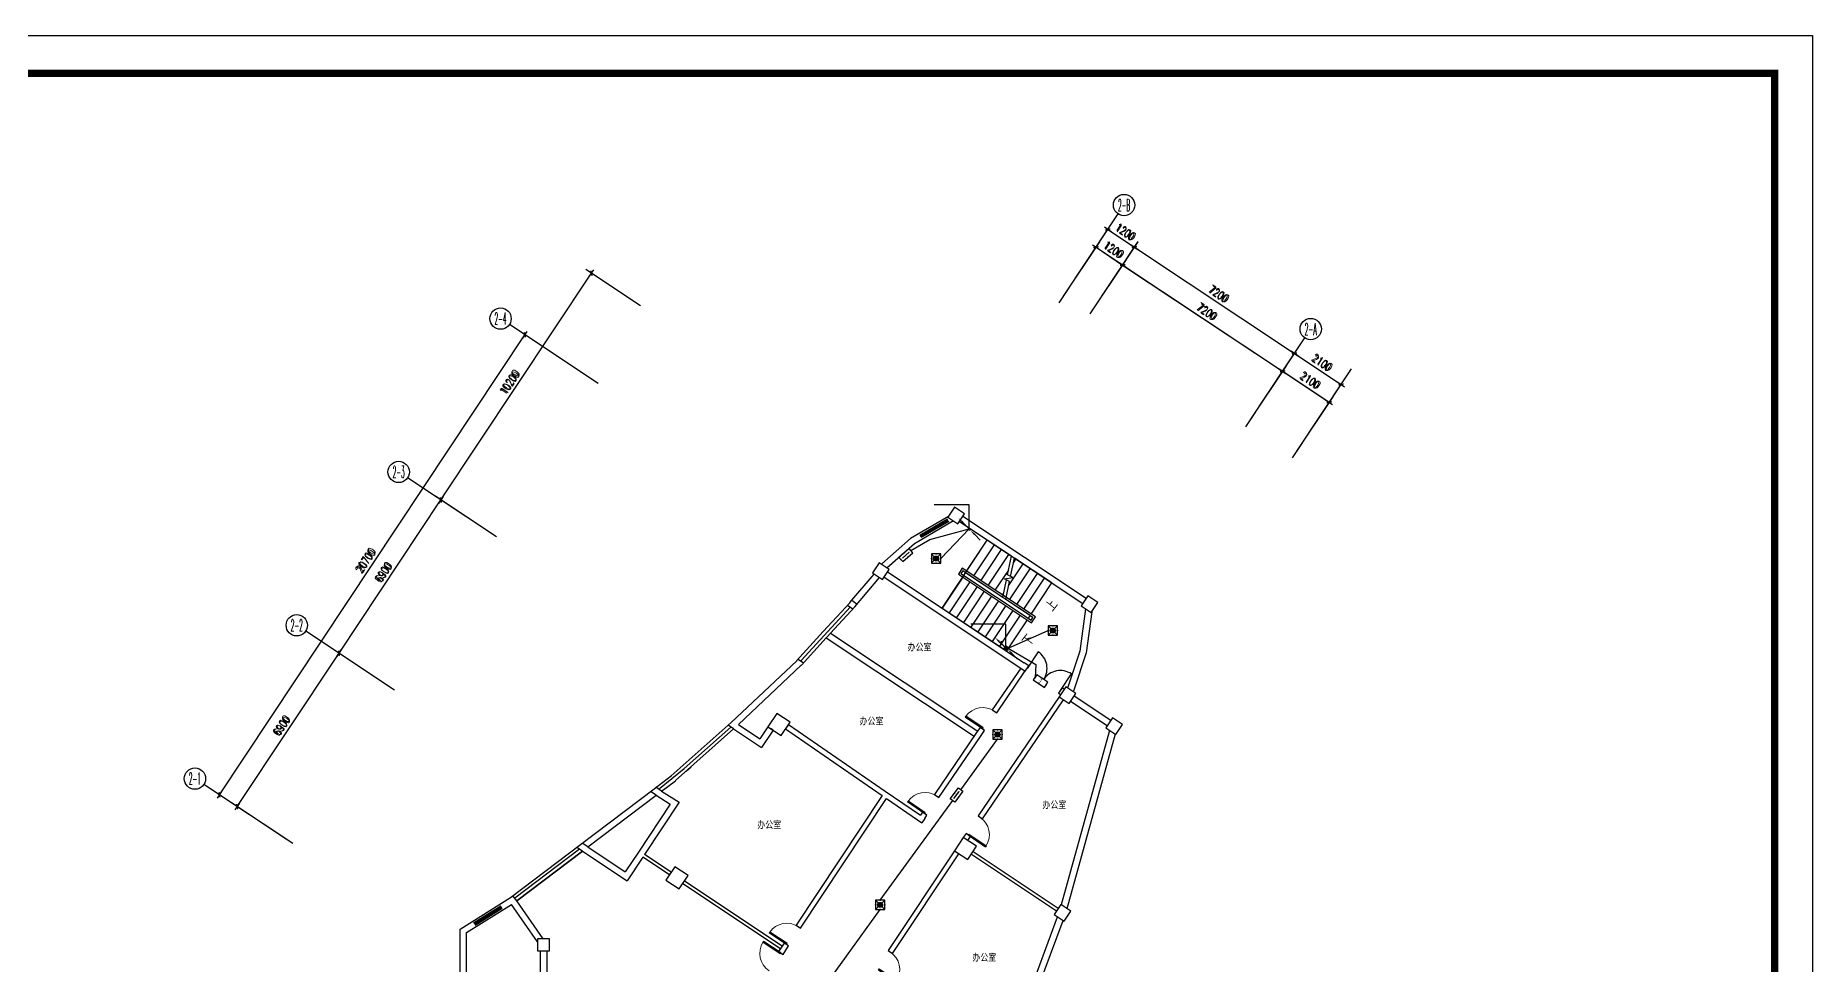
# Model space of a CAD drawing. Extents: x -149393 to 1177518, y -366685 to 296590.
# Drawn here: x 659243 to 725849, y -227495 to -192676 of the extents above; entities that cross this region are included whole.
import ezdxf
from ezdxf.enums import TextEntityAlignment as Align

# ---------------------------------------------------------------- set-up
doc = ezdxf.new("R2010")
doc.units = 0
doc.header["$LTSCALE"] = 1000
doc.header["$MEASUREMENT"] = 0
doc.linetypes.add('常规', pattern=[20, 10, 0, 10])
doc.layers.get('0').update_dxf_attribs({"linetype": 'CONTINUOUS'})
doc.layers.get('Defpoints').update_dxf_attribs({"linetype": 'CONTINUOUS'})
for name, color, linetype in [('AXIS', 3, 'CONTINUOUS'), ('AXIS_TEXT', 7, 'CONTINUOUS'), ('COLUMN', 9, 'CONTINUOUS'), ('EQUIP-消防', 3, 'CONTINUOUS'), ('LWIRE', 4, 'CONTINUOUS'), ('PUB_TITLE', 253, 'CONTINUOUS'), ('STAIR', 2, 'CONTINUOUS'), ('TEL_SYMB', 3, 'CONTINUOUS'), ('TEL_TEXT', 7, 'CONTINUOUS'), ('WALL', 9, 'CONTINUOUS'), ('WINDOW', 4, 'CONTINUOUS'), ('WIRE-应急', 60, '常规')]:
    doc.layers.add(name, color=color, linetype=linetype)
doc.styles.add('_TCH_AXIS', font='COMPLEX', dxfattribs={"bigfont": 'GBCBIG'})
doc.styles.add('_TCH_DIM', font='SIMPLEX', dxfattribs={"bigfont": 'GBCBIG'})
doc.styles.add('_TCH_DIM_T3', font='SIMPLEX', dxfattribs={"width": 0.705882, "bigfont": 'GBCBIG'})
doc.styles.add('_TEL_DIM', font='', dxfattribs={"width": 0.8, "height": 3.5})
doc.styles.add('COMPLEX', font='COMPLEX')
doc.styles.add('DIM_FONT', font='SIMPLEX.shx', dxfattribs={"width": 0.8})
doc.styles.get("Standard").update_dxf_attribs({"font": 'gbenor.shx', "bigfont": 'gbcbig.shx'})
doc.styles.get('_TEL_DIM').set_extended_font_data('SimSun')
doc.dimstyles.new('_TCH_ARCH&&100', dxfattribs={"dimtxt": 297.5, "dimasz": 100, "dimexe": 250, "dimexo": 300, "dimgap": 126.25, "dimtad": 1, "dimdec": 0, "dimzin": 0, "dimdsep": 46, "dimtxsty": '_TCH_DIM_T3', "dimblk": 'ARCHTICK', "dimcen": 0.09, "dimclrt": 7, "dimazin": 2, "dimtfac": 1, "dimtdec": 0, "dimtix": 1, "dimtmove": 2, "dimatfit": 3, "dimfxl": 1, "dimtolj": 1, "dimtzin": 0, "dimarcsym": 0})
doc.dimstyles.new('DIMN', dxfattribs={"dimtxt": 300, "dimasz": 1, "dimexe": 250, "dimexo": 300, "dimgap": 150, "dimtad": 1, "dimdec": 0, "dimdsep": 46, "dimtxsty": 'DIM_FONT', "dimblk": '_DIMX', "dimcen": 2.5, "dimclrt": 7, "dimadec": 0, "dimazin": 0, "dimtfac": 1, "dimtdec": 0, "dimtix": 1, "dimtmove": 2, "dimatfit": 3, "dimldrblk": '_DIMX', "dimfxl": 1, "dimtolj": 1, "dimarcsym": 0})

# ---------------------------------------------------------------- blocks, each defined once
blk = doc.blocks.new('$TelecSys$00000079')
for p, q in [((0.7, 0.7), (0, 0)), ((0.1, 0.1), (0.1, 0.1)), ((-0.1, -0.1), (-0.1, -0.1))]:
    blk.add_line(p, q)
at = {"const_width": 0.142}
blk.add_lwpolyline([(-0.07, 0, 1), (0.07, 0, 1)], format="xyb", close=True, dxfattribs=at)
blk.add_solid([(0.63, 0.77), (0.77, 0.63), (1.15, 1.15)])
at = {"width": 0.8, "flags": 9}
blk.add_attdef('A', (0, 0), '', height=0.00002, dxfattribs=at)
blk = doc.blocks.new('$equip_U$00000446(cyc-PC)')
for p, q in [((0.72, 0.66), (-0.72, 0.66)), ((-0.72, 0.66), (-0.72, 0)), ((-0.72, 0), (0.72, 0)), ((0.72, 0), (0.72, 0.66))]:
    blk.add_line(p, q)
for p in [(-0.72, 0.33), (0, 0.66), (0, 0), (0.72, 0.33)]:
    blk.add_point(p)
at = {"width": 0.8}
blk.add_text('E', height=0.45, dxfattribs=at).set_placement((-0.08, 0.11))
at = {"color": 7, "style": '_TEL_DIM', "flags": 1}
blk.add_attdef('A', text='', height=0.00002, dxfattribs=at).set_placement((0, 0), align=Align.MIDDLE_CENTER)
blk = doc.blocks.new('$equip_U$00000427(cyc-PC)')
for p, q in [((-0.43, -0.43), (0.43, 0.43)), ((-0.43, 0.43), (0.43, -0.43))]:
    blk.add_line(p, q)
blk.add_lwpolyline([(-0.5, 0.5), (-0.5, -0.5), (0.5, -0.5), (0.5, 0.5)], close=True)
blk.add_circle((0, 0), 0.275)
for p in [(-0.5, 0), (0, 0.5), (0.5, 0), (0, -0.5)]:
    blk.add_point(p)
for points in [[(-0.24, 0.14), (0.24, 0.14), (-0.27, 0), (0.27, 0)], [(-0.24, -0.14), (0.24, -0.14), (-0.27, 0), (0.27, 0)], [(-0.14, 0.24), (0.14, 0.24), (-0.24, 0.14), (0.24, 0.14)], [(0, 0.27), (0, 0.27), (-0.14, 0.24), (0.14, 0.24)], [(-0.14, -0.24), (0.14, -0.24), (-0.24, -0.14), (0.24, -0.14)], [(0, -0.27), (0, -0.27), (-0.14, -0.24), (0.14, -0.24)]]:
    blk.add_solid(points)
at = {"color": 7, "style": '_TEL_DIM', "flags": 1}
blk.add_attdef('A', text='', height=0.00002, dxfattribs=at).set_placement((0, 0), align=Align.MIDDLE_CENTER)
blk = doc.blocks.new('$equip_U$00000423(cyc-PC)')
for p, q in [((0.15, 0.36), (0.63, 0.83)), ((0.63, 0.83), (0.77, 0.69))]:
    blk.add_line(p, q)
blk.add_circle((0, 0.21), 0.208)
for p in [(-0.21, 0.21), (-0.05, 0.4), (0, 0), (0.21, 0.21), (0.7, 0.76)]:
    blk.add_point(p)
for points in [[(-0.18, 0.31), (0.18, 0.31), (-0.21, 0.21), (0.21, 0.21)], [(-0.18, 0.1), (0.18, 0.1), (-0.21, 0.21), (0.21, 0.21)], [(-0.1, 0.39), (0.1, 0.39), (-0.18, 0.31), (0.18, 0.31)], [(-0.1, 0.03), (0.1, 0.03), (-0.18, 0.1), (0.18, 0.1)], [(0, 0.42), (0, 0.42), (-0.1, 0.39), (0.1, 0.39)], [(0, 0), (0, 0), (-0.1, 0.03), (0.1, 0.03)]]:
    blk.add_solid(points)
at = {"color": 7, "style": '_TEL_DIM', "flags": 1}
blk.add_attdef('A', text='', height=0.00002, dxfattribs=at).set_placement((0, 0), align=Align.MIDDLE_CENTER)
blk = doc.blocks.new('$TelecSys$00000078')
for p, q in [((0.1, 0.1), (0.1, 0.1)), ((1.15, 1.15), (0.55, 0.55)), ((-0.1, -0.1), (-0.1, -0.1))]:
    blk.add_line(p, q)
at = {"const_width": 0.142}
blk.add_lwpolyline([(-0.07, 0, 1), (0.07, 0, 1)], format="xyb", close=True, dxfattribs=at)
blk.add_solid([(0.62, 0.48), (0.48, 0.62), (0.1, 0.1)])
at = {"width": 0.8, "flags": 9}
blk.add_attdef('A', (0, 0), '', height=0.00002, dxfattribs=at)
blk = doc.blocks.new('$equip_U$00000108(cyc-PC)')
for p, q in [((-0.72, 0.6), (-0.72, 0)), ((0.72, 0.6), (-0.72, 0.6)), ((-0.72, 0), (0.72, 0)), ((-0.48, 0.3), (0.48, 0.3)), ((0.72, 0), (0.72, 0.6))]:
    blk.add_line(p, q)
for p in [(-0.72, 0.3), (0, 0.6), (0, 0), (0.72, 0.3)]:
    blk.add_point(p)
blk.add_solid([(0.24, 0.23), (0.53, 0.3), (0.24, 0.37)])
at = {"color": 7, "style": '_TEL_DIM', "flags": 1}
blk.add_attdef('A', text='', height=0.00002, dxfattribs=at).set_placement((0, 0), align=Align.MIDDLE_CENTER)
blk = doc.blocks.new('_DIMX')
blk.add_line((-150, 0), (150, 0))
at = {"const_width": 50}
blk.add_lwpolyline([(-70, -70), (70, 70)], dxfattribs=at)
blk = doc.blocks.new('_ArchTick')
at = {"color": 0, "linetype": 'ByBlock', "const_width": 0.4}
blk.add_lwpolyline([(-0.5, -0.5), (0.5, 0.5)], dxfattribs=at)
blk = doc.blocks.new('*D1247')
at = {"layer": 'AXIS', "color": 0, "lineweight": -2, "transparency": 16777216}
for p, q in [((704773, -207094), (706128, -205053)), ((705990, -205261), (707739, -206424)), ((706522, -208256), (707878, -206215))]:
    blk.add_line(p, q, dxfattribs=at)
at = {"layer": 'Defpoints', "color": 0, "transparency": 16777216}
for p in [(707739, -206424), (704607, -207344), (706356, -208506)]:
    blk.add_point(p, dxfattribs=at)
at = {"layer": 'AXIS', "color": 0, "lineweight": -2, "transparency": 16777216, "xscale": 100, "yscale": 100, "zscale": 100}
for p, rotation in [((705990, -205261), 146.3999999999992), ((707739, -206424), 326.3999999999992)]:
    blk.add_blockref('_ArchTick', p, dxfattribs=dict(at, rotation=rotation))
at = {"layer": 'AXIS', "color": 7, "transparency": 16777216, "insert": (707017, -205613), "char_height": 297.5, "attachment_point": 5, "rotation": 326.4, "style": '_TCH_DIM_T3'}
blk.add_mtext('\\A1;2100', dxfattribs=at)
blk = doc.blocks.new('*D1248')
at = {"layer": 'AXIS', "color": 0, "lineweight": -2, "transparency": 16777216}
for p, q in [((704773, -207094), (706571, -204387)), ((706433, -204595), (708182, -205757)), ((706522, -208256), (708320, -205549))]:
    blk.add_line(p, q, dxfattribs=at)
at = {"layer": 'Defpoints', "color": 0, "transparency": 16777216}
for p in [(708182, -205757), (704607, -207344), (706356, -208506)]:
    blk.add_point(p, dxfattribs=at)
at = {"layer": 'AXIS', "color": 0, "lineweight": -2, "transparency": 16777216, "xscale": 100, "yscale": 100, "zscale": 100}
for p, rotation in [((706433, -204595), 146.4000000000005), ((708182, -205757), 326.4000000000005)]:
    blk.add_blockref('_ArchTick', p, dxfattribs=dict(at, rotation=rotation))
at = {"layer": 'AXIS', "color": 7, "transparency": 16777216, "insert": (707460, -204947), "char_height": 297.5, "attachment_point": 5, "rotation": 326.4, "style": '_TCH_DIM_T3'}
blk.add_mtext('\\A1;2100', dxfattribs=at)
blk = doc.blocks.new('*D1249')
at = {"layer": 'AXIS', "color": 0, "lineweight": -2, "transparency": 16777216}
for p, q in [((698776, -203109), (700131, -201069)), ((699993, -201277), (705990, -205261)), ((704773, -207094), (706128, -205053))]:
    blk.add_line(p, q, dxfattribs=at)
at = {"layer": 'Defpoints', "color": 0, "transparency": 16777216}
for p in [(698610, -203359), (705990, -205261), (704607, -207344)]:
    blk.add_point(p, dxfattribs=at)
at = {"layer": 'AXIS', "color": 0, "lineweight": -2, "transparency": 16777216, "xscale": 100, "yscale": 100, "zscale": 100}
for p, rotation in [((699993, -201277), 146.3999999999997), ((705990, -205261), 326.3999999999997)]:
    blk.add_blockref('_ArchTick', p, dxfattribs=dict(at, rotation=rotation))
at = {"layer": 'AXIS', "color": 7, "transparency": 16777216, "insert": (703144, -203040), "char_height": 297.5, "attachment_point": 5, "rotation": 326.4, "style": '_TCH_DIM_T3'}
blk.add_mtext('\\A1;7200', dxfattribs=at)
blk = doc.blocks.new('*D1250')
at = {"layer": 'AXIS', "color": 0, "lineweight": -2, "transparency": 16777216}
for p, q in [((698776, -203109), (700574, -200402)), ((700436, -200611), (706433, -204595)), ((704773, -207094), (706571, -204387))]:
    blk.add_line(p, q, dxfattribs=at)
at = {"layer": 'Defpoints', "color": 0, "transparency": 16777216}
for p in [(698610, -203359), (706433, -204595), (704607, -207344)]:
    blk.add_point(p, dxfattribs=at)
at = {"layer": 'AXIS', "color": 0, "lineweight": -2, "transparency": 16777216, "xscale": 100, "yscale": 100, "zscale": 100}
for p, rotation in [((700436, -200611), 146.3999999999997), ((706433, -204595), 326.3999999999997)]:
    blk.add_blockref('_ArchTick', p, dxfattribs=dict(at, rotation=rotation))
at = {"layer": 'AXIS', "color": 7, "transparency": 16777216, "insert": (703586, -202374), "char_height": 297.5, "attachment_point": 5, "rotation": 326.4, "style": '_TCH_DIM_T3'}
blk.add_mtext('\\A1;7200', dxfattribs=at)
blk = doc.blocks.new('*D1251')
at = {"layer": 'AXIS', "color": 0, "lineweight": -2, "transparency": 16777216}
for p, q in [((697776, -202445), (699132, -200405)), ((698776, -203109), (700131, -201069)), ((698994, -200613), (699993, -201277))]:
    blk.add_line(p, q, dxfattribs=at)
at = {"layer": 'Defpoints', "color": 0, "transparency": 16777216}
for p in [(699993, -201277), (697610, -202695), (698610, -203359)]:
    blk.add_point(p, dxfattribs=at)
at = {"layer": 'AXIS', "color": 0, "lineweight": -2, "transparency": 16777216, "xscale": 100, "yscale": 100, "zscale": 100}
for p, rotation in [((698994, -200613), 146.4000000000012), ((699993, -201277), 326.4000000000012)]:
    blk.add_blockref('_ArchTick', p, dxfattribs=dict(at, rotation=rotation))
at = {"layer": 'AXIS', "color": 7, "transparency": 16777216, "insert": (699645, -200716), "char_height": 297.5, "attachment_point": 5, "rotation": 326.4, "style": '_TCH_DIM_T3'}
blk.add_mtext('\\A1;1200', dxfattribs=at)
blk = doc.blocks.new('*D1252')
at = {"layer": 'AXIS', "color": 0, "lineweight": -2, "transparency": 16777216}
for p, q in [((697776, -202445), (699575, -199738)), ((698776, -203109), (700574, -200402)), ((699436, -199947), (700436, -200611))]:
    blk.add_line(p, q, dxfattribs=at)
at = {"layer": 'Defpoints', "color": 0, "transparency": 16777216}
for p in [(700436, -200611), (697610, -202695), (698610, -203359)]:
    blk.add_point(p, dxfattribs=at)
at = {"layer": 'AXIS', "color": 0, "lineweight": -2, "transparency": 16777216, "xscale": 100, "yscale": 100, "zscale": 100}
for p, rotation in [((699436, -199947), 146.3999999999981), ((700436, -200611), 326.3999999999982)]:
    blk.add_blockref('_ArchTick', p, dxfattribs=dict(at, rotation=rotation))
at = {"layer": 'AXIS', "color": 7, "transparency": 16777216, "insert": (700088, -200050), "char_height": 297.5, "attachment_point": 5, "rotation": 326.4, "style": '_TCH_DIM_T3'}
blk.add_mtext('\\A1;1200', dxfattribs=at)
blk = doc.blocks.new('*D1253')
at = {"layer": 'AXIS', "color": 0, "lineweight": -2, "transparency": 16777216}
for p, q in [((674437, -210084), (680082, -201588)), ((681914, -202806), (679874, -201450)), ((676270, -211301), (674229, -209946))]:
    blk.add_line(p, q, dxfattribs=at)
at = {"layer": 'Defpoints', "color": 0, "transparency": 16777216}
for p in [(680082, -201588), (682164, -202972), (676520, -211467)]:
    blk.add_point(p, dxfattribs=at)
at = {"layer": 'AXIS', "color": 0, "lineweight": -2, "transparency": 16777216, "xscale": 100, "yscale": 100, "zscale": 100}
for p, rotation in [((680082, -201588), 56.39999999999981), ((674437, -210084), 236.3999999999998)]:
    blk.add_blockref('_ArchTick', p, dxfattribs=dict(at, rotation=rotation))
at = {"layer": 'AXIS', "color": 7, "transparency": 16777216, "insert": (677031, -205684), "char_height": 297.5, "attachment_point": 5, "rotation": 56.4, "style": '_TCH_DIM_T3'}
blk.add_mtext('\\A1;10200', dxfattribs=at)
blk = doc.blocks.new('*D1254')
at = {"layer": 'AXIS', "color": 0, "lineweight": -2, "transparency": 16777216}
for p, q in [((670619, -215831), (674437, -210084)), ((676270, -211301), (674229, -209946)), ((672451, -217049), (670411, -215693))]:
    blk.add_line(p, q, dxfattribs=at)
at = {"layer": 'Defpoints', "color": 0, "transparency": 16777216}
for p in [(674437, -210084), (676520, -211467), (672701, -217215)]:
    blk.add_point(p, dxfattribs=at)
at = {"layer": 'AXIS', "color": 0, "lineweight": -2, "transparency": 16777216, "xscale": 100, "yscale": 100, "zscale": 100}
for p, rotation in [((674437, -210084), 56.40000000000044), ((670619, -215831), 236.4000000000005)]:
    blk.add_blockref('_ArchTick', p, dxfattribs=dict(at, rotation=rotation))
at = {"layer": 'AXIS', "color": 7, "transparency": 16777216, "insert": (672299, -212805), "char_height": 297.5, "attachment_point": 5, "rotation": 56.4, "style": '_TCH_DIM_T3'}
blk.add_mtext('\\A1;6900', dxfattribs=at)
blk = doc.blocks.new('*D1255')
at = {"layer": 'AXIS', "color": 0, "lineweight": -2, "transparency": 16777216}
for p, q in [((672451, -217049), (670411, -215693)), ((666800, -221578), (670619, -215831)), ((668633, -222796), (666592, -221440))]:
    blk.add_line(p, q, dxfattribs=at)
at = {"layer": 'Defpoints', "color": 0, "transparency": 16777216}
for p in [(670619, -215831), (672701, -217215), (668883, -222962)]:
    blk.add_point(p, dxfattribs=at)
at = {"layer": 'AXIS', "color": 0, "lineweight": -2, "transparency": 16777216, "xscale": 100, "yscale": 100, "zscale": 100}
for p, rotation in [((670619, -215831), 56.39999999999963), ((666800, -221578), 236.3999999999997)]:
    blk.add_blockref('_ArchTick', p, dxfattribs=dict(at, rotation=rotation))
at = {"layer": 'AXIS', "color": 7, "transparency": 16777216, "insert": (668481, -218553), "char_height": 297.5, "attachment_point": 5, "rotation": 56.4, "style": '_TCH_DIM_T3'}
blk.add_mtext('\\A1;6900', dxfattribs=at)
blk = doc.blocks.new('*D1256')
at = {"layer": 'AXIS', "color": 0, "lineweight": -2, "transparency": 16777216}
for p, q in [((680088, -205554), (677381, -203756)), ((666134, -221136), (677589, -203894)), ((668633, -222796), (665926, -220997))]:
    blk.add_line(p, q, dxfattribs=at)
at = {"layer": 'Defpoints', "color": 0, "transparency": 16777216}
for p in [(677589, -203894), (680338, -205720), (668883, -222962)]:
    blk.add_point(p, dxfattribs=at)
at = {"layer": 'AXIS', "color": 0, "lineweight": -2, "transparency": 16777216, "xscale": 100, "yscale": 100, "zscale": 100}
for p, rotation in [((677589, -203894), 56.39999999999999), ((666134, -221136), 236.4)]:
    blk.add_blockref('_ArchTick', p, dxfattribs=dict(at, rotation=rotation))
at = {"layer": 'AXIS', "color": 7, "transparency": 16777216, "insert": (671633, -212363), "char_height": 297.5, "attachment_point": 5, "rotation": 56.4, "style": '_TCH_DIM_T3'}
blk.add_mtext('\\A1;20700', dxfattribs=at)
blk = doc.blocks.new('_FZHK')
blk.add_lwpolyline([(-0.5, -0.5), (0.5, -0.5), (0.5, 0.5), (-0.5, 0.5)], close=True)
blk = doc.blocks.new('_AXISO')
blk.add_circle((0, 0), 0.5)
at = {"layer": 'AXIS_TEXT', "style": 'COMPLEX', "width": 1.041667}
blk.add_attdef('A', text='', height=0.56, dxfattribs=at).set_placement((-0.25, -0.28), (0.25, -0.28), align=Align.FIT)
blk = doc.blocks.new('$TCHSYS$WIN2D')
for p, q in [((-0.5, 0.5), (0.5, 0.5)), ((0.5, 0.167), (-0.5, 0.167)), ((0.5, -0.167), (-0.5, -0.167)), ((-0.5, -0.5), (0.5, -0.5))]:
    blk.add_line(p, q)
blk = doc.blocks.new('$DorLib2D$00000001')
for p, q in [((0.45, 0.975), (0.5, 0.975)), ((0.45, 0), (0.45, 0.975)), ((0.5, 0), (0.5, 0.975)), ((0.5, 0), (0.45, 0))]:
    blk.add_line(p, q)
at = {"lineweight": 13}
blk.add_arc((0.475, 0), 0.975, 91.46928, 180, dxfattribs=at)

msp = doc.modelspace()

# ---------------------------------------------------------------- linework, layer by layer
at = {"color": 59}
for p, q in [((687943.7, -216104), (689790, -214085)), ((688772.4, -215020), (689773.1, -213925.6)), ((689044.1, -215078.5), (689950.3, -214087.6)), ((689682.9, -214024.3), (689878.6, -214166)), ((689842, -213843.3), (690037.7, -213984.9)), ((687771.7, -216114.3), (688772.4, -215020)), ((688880.2, -215257.8), (689079, -215040.3)), ((687948.8, -216276.3), (688880.2, -215257.8)), ((687828.6, -216052), (688032.2, -216185)), ((683073.4, -220421.1), (685320.6, -218426.9)), ((683232.7, -220600.6), (685409.4, -218668.9)), ((683553.1, -220155.9), (685306, -218600.3)), ((685409.4, -218668.9), (685202.6, -218531.6)), ((682428.2, -220909.8), (683080.5, -220415.3)), ((682636.2, -220902.8), (683553.1, -220155.9)), ((683630.8, -220247.3), (683816.4, -220082.6)), ((682509.5, -221149.4), (682297.7, -221008.7)), ((682712, -220995.8), (682500.3, -220855.1)), ((682712, -220995.8), (683225.5, -220606.5)), ((677050.2, -224987), (679667.4, -223002.8)), ((679744.5, -223245.5), (679532.8, -223104.9)), ((679947.1, -223092), (679735.4, -222951.3)), ((679638.7, -223175.2), (677210.4, -225016.1)), ((679744.5, -223245.5), (677282.9, -225111.7)), ((677282.9, -225111.7), (679744.5, -223245.5)), ((677282.9, -225111.7), (677137.9, -224920.5))]:
    msp.add_line(p, q, dxfattribs=at)
for points in [[(694238.3, -211162.7), (694238.3, -210263.2), (692927.6, -210263.2)], [(695611.9, -215641.2), (695611.9, -214741.7), (694301.2, -214741.7)]]:
    msp.add_lwpolyline(points)
at = {"layer": 'AXIS'}
for p, q in [((697610, -202695.3), (699823.6, -199363.6)), ((680338, -205720.3), (677006.3, -203506.7)), ((704606.6, -207343.7), (706820.2, -204012.1)), ((706355.7, -208505.9), (708569.3, -205174.2)), ((676519.6, -211467.4), (673187.9, -209253.9)), ((672701.2, -217214.6), (669369.5, -215001)), ((668882.8, -222961.8), (665551.1, -220748.2))]:
    msp.add_line(p, q, dxfattribs=at)
for centre in [(700045, -199030.4), (707041.5, -203678.9)]:
    msp.add_circle(centre, 400, dxfattribs=at)
at = {"layer": 'PUB_TITLE'}
msp.add_lwpolyline([(607049.5, -192676.1), (725849.5, -192676.1), (725849.5, -276684.6), (607049.5, -276684.6)], close=True, dxfattribs=at)
at = {"layer": 'PUB_TITLE', "const_width": 270.7}
msp.add_lwpolyline([(614120.9, -194090.4), (724435.2, -194090.4), (724435.2, -275270.4), (614120.9, -275270.4), (614120.9, -194090.4)], close=True, dxfattribs=at)
at = {"layer": 'STAIR', "color": 59}
for p, q in [((693223.7, -214137.5), (694917.1, -211588.7)), ((694143.2, -212753.6), (694917.1, -211588.7)), ((694412, -212932.2), (695185.9, -211767.3)), ((695831.3, -212196.1), (694917.1, -211588.7)), ((694680.8, -213110.8), (695454.7, -211945.9)), ((694949.6, -213289.4), (695723.5, -212124.5)), ((695682.2, -212894.9), (695831.3, -212196.1)), ((695792.5, -212951.2), (695938.3, -212267.2)), ((695901.5, -212439.8), (695992.3, -212303.1)), ((697336.4, -213196.1), (695938.3, -212267.2)), ((693997.6, -212972.6), (693223.7, -214137.5)), ((693978.9, -212644.4), (693833.4, -212863.5)), ((693833.4, -212863.5), (696581.2, -214689.1)), ((693998.9, -212743.9), (693932.8, -212843.4)), ((693932.8, -212843.4), (696561.2, -214589.7)), ((696726.7, -214470.1), (693978.9, -212644.4)), ((696627.3, -214490.2), (693998.9, -212743.9)), ((694037.3, -212912.9), (696456.6, -214520.3)), ((695501.5, -213742.2), (694103.5, -212813.3)), ((695218.4, -213468), (695721.5, -212710.7)), ((695501.5, -213742.2), (695642.4, -213081.6)), ((695562.7, -213040.9), (695881.1, -212996.4)), ((695752.6, -213137.9), (695562.7, -213040.9)), ((695608.6, -213813.3), (695752.6, -213137.9)), ((695881.1, -212996.4), (695682.2, -212894.9)), ((695718.3, -213298.7), (696261.1, -212481.7)), ((695756, -213825.2), (696530, -212660.3)), ((696024.8, -214003.8), (696798.8, -212838.9)), ((696293.7, -214182.4), (697067.6, -213017.5)), ((694266.4, -213151.2), (693492.5, -214316.1)), ((694535.3, -213329.8), (693761.3, -214494.7)), ((694804.1, -213508.4), (694030.1, -214673.3)), ((695072.9, -213687), (694299, -214851.9)), ((695487.2, -213646.6), (695538.3, -213569.6)), ((696562.5, -214361), (697336.4, -213196.1)), ((693223.7, -214137.5), (695643, -215744.9)), ((695341.7, -213865.6), (694567.8, -215030.5)), ((695610.5, -214044.2), (694836.6, -215209.1)), ((695879.3, -214222.8), (695105.4, -215387.7)), ((696148.1, -214401.4), (695374.2, -215566.3)), ((696522.8, -214420.7), (695608.6, -213813.3)), ((696522.8, -214420.7), (696456.6, -214520.3)), ((696581.2, -214689.1), (696726.7, -214470.1)), ((696416.9, -214580), (695643, -215744.9)), ((696561.2, -214589.7), (696627.3, -214490.2))]:
    msp.add_line(p, q, dxfattribs=at)
at = {"layer": 'TEL_SYMB', "color": 59, "elevation": 1793}
msp.add_lwpolyline([(696184.2, -215221.9, 0, 0, 0), (693033.1, -213128.3, 0, 0, 0), (693912.9, -211804.1, 0, 0, 0), (695286.8, -212717, 95.6, 0, 0), (695585.5, -212915.4, 0, 0, 0)], format="xyseb", dxfattribs=at)
at = {"layer": 'TEL_SYMB', "color": 59}
msp.add_lwpolyline([(697064, -213897.7, 0, 0, 0), (696153, -213292.5, 95.6, 0, 0), (695854.3, -213094, 0, 0, 0)], format="xyseb", dxfattribs=at)
at = {"layer": 'WALL', "color": 59}
for p, q in [((693460.9, -210702.1), (692046.1, -211531.6)), ((693647.2, -210871.1), (692187.4, -211727)), ((693873, -210895), (698495.7, -213966.4)), ((694005.8, -210695.1), (698628.5, -213766.5)), ((692046.1, -211531.6), (690971.5, -212477.7)), ((692187.4, -211727), (691154.3, -212636.5)), ((689770.3, -213928.8), (690678.8, -212860.9)), ((689953.1, -214084.3), (690880.1, -212994.6)), ((691047.3, -212979.6), (696171.8, -216384.4)), ((691180.1, -212779.7), (696304.7, -216184.5)), ((698605.2, -214165.2), (698393.3, -215757.2)), ((698833.2, -214271.5), (698628.2, -215811.7)), ((689044.1, -215078.5), (694561.7, -218744.5)), ((688880.2, -215257.8), (694426.6, -218942.8)), ((698393.3, -215757.2), (697929.7, -217138.1)), ((685317.9, -218429.4), (687777.8, -216108)), ((685591.1, -218501.5), (687942.6, -216282.6)), ((696171.8, -216384.4), (696342.9, -216498)), ((696475.7, -216298.1), (696304.7, -216184.5)), ((696342.9, -216498), (696475.7, -216298.1)), ((698628.2, -215811.7), (698145.5, -217249.2)), ((697725.1, -217128.2), (697592.3, -217328.1)), ((697801.8, -217179.2), (697725.1, -217128.2)), ((697592.3, -217328.1), (697669, -217379.1)), ((698043.8, -217628.1), (699418.1, -218541.2)), ((698176.6, -217428.2), (699551, -218341.3)), ((685409.4, -218668.9), (686460.2, -219367.1)), ((685591.1, -218501.5), (686393.2, -219034.4)), ((686691.7, -218585.9), (686393.2, -219034.4)), ((686891.5, -218718.8), (686460.2, -219367.1)), ((686692, -218586.1), (686691.7, -218585.9)), ((686891.5, -218718.8), (686791.6, -218652.3)), ((699503.6, -218724), (697692.3, -225264.4)), ((699713.9, -218863.8), (697902.6, -225404.2)), ((679667.4, -223002.8), (682428.2, -220909.8)), ((682712, -220995.8), (683370.9, -221414.6)), ((679947.1, -223092), (682508, -221150.5)), ((683035.3, -221485.7), (681838.5, -223284.3)), ((683370.9, -221414.6), (682071.6, -223367.3)), ((682508, -221150.5), (683035.3, -221485.7)), ((679947.1, -223092), (681347.4, -224022.4)), ((679744.5, -223245.5), (681414.4, -224355)), ((681838.5, -223284.3), (681347.4, -224022.4)), ((682005.1, -223467.2), (681414.4, -224355)), ((683006.4, -224133.4), (682005.1, -223467.2)), ((683072.8, -224033.5), (682071.6, -223367.3)), ((694321.1, -223366.8), (697513.7, -225487.9)), ((694387.5, -223266.8), (697580.1, -225388)), ((683006.4, -224133.4), (683039.6, -224083.4)), ((683572.6, -224365.5), (687235, -226798.8)), ((675162.8, -226168.8), (677050.2, -224987)), ((678272, -226528.3), (677282.9, -225111.7)), ((683506.1, -224465.4), (687168.6, -226898.7)), ((675402.8, -226301.7), (677085.4, -225248.1)), ((678057.8, -226640.7), (677085.4, -225248.1)), ((695583.8, -231025.1), (697551.3, -225711)), ((675162.8, -229633.3), (675162.8, -226168.8)), ((675402.8, -229753.3), (675402.8, -226301.7)), ((695777.7, -231192.8), (697756.7, -225847.5)), ((678162.8, -226978.3), (678162.8, -230422.7)), ((678402.8, -226978.3), (678402.8, -230482.7))]:
    msp.add_line(p, q, dxfattribs=at)
at = {"layer": 'WALL'}
for p, q in [((696170.7, -216383.6), (695105.5, -217946.6)), ((695270.7, -218059.3), (696337.3, -216494.3)), ((697610.9, -217466.5), (694573, -221924.2)), ((694738.3, -222036.8), (697776.2, -217579.2)), ((695105.5, -217946.6), (695270.7, -218059.3)), ((687471.2, -218503.6), (687357.8, -218668.3)), ((687357.8, -218668.3), (690979.9, -221162.2)), ((687471.2, -218503.6), (691093.5, -220997.6)), ((694494.2, -218843.6), (692940, -221126.4)), ((693105.3, -221239), (694659.5, -218956.2)), ((694654.9, -218607.7), (694494.2, -218843.6)), ((694820.2, -218720.3), (694654.9, -218607.7)), ((694659.4, -218956.3), (694820.2, -218720.3)), ((691093.5, -220997.6), (692410.4, -221904.3)), ((692940, -221126.4), (693105.3, -221239)), ((690979.9, -221162.2), (687748.9, -226025.3)), ((687915.4, -226136), (691144.7, -221275.7)), ((691144.7, -221275.7), (692297.9, -222069.7)), ((692489.8, -221787.7), (692410.4, -221904.3)), ((692655.1, -221900.3), (692489.8, -221787.7)), ((692297.9, -222069.7), (692462.6, -222183.1)), ((692576, -222018.3), (692462.6, -222183.1)), ((692575.1, -222017.7), (692655.1, -221900.3)), ((692575.1, -222017.7), (692576, -222018.3)), ((694573, -221924.2), (694738.3, -222036.8)), ((694122.5, -222585.3), (694020.6, -222734.9)), ((694287.8, -222697.9), (694122.5, -222585.3)), ((694187.2, -222845.6), (694287.8, -222697.9)), ((693688.5, -223234.6), (691203.3, -226975.3)), ((691369.8, -227085.9), (693855.1, -223345.3)), ((687748.9, -226025.3), (687915.4, -226136)), ((687201.8, -226848.8), (687097.4, -227005.9)), ((687097.4, -227005.9), (687264, -227116.6)), ((687306.1, -226691.7), (687201.8, -226848.8)), ((687264, -227116.6), (687368.4, -226959.4)), ((687472.7, -226802.3), (687306.1, -226691.7)), ((687368.4, -226959.4), (687472.7, -226802.3)), ((691203.3, -226975.3), (691369.8, -227085.9))]:
    msp.add_line(p, q, dxfattribs=at)
at = {"layer": 'WINDOW', "color": 59, "extrusion": (1.02e-16, -6.77687e-17, -1)}
msp.add_lwpolyline([(-697658.7, -217228.1), (-698073.7, -216603.5, -0.4142136), (-697034, -216813.1, -0.4142136), (-696824.4, -215773.4), (-696409.3, -216398.1)], format="xyb", dxfattribs=at)
at = {"layer": 'WIRE-应急', "linetype": '常规'}
for p, q in [((692056.3, -211982.3), (692763.3, -211562.6)), ((692763.3, -211562.6), (694238.3, -211162.7)), ((693171.4, -212281.4), (694238.3, -211162.7)), ((695701.3, -215642.4), (697198.4, -214981.3)), ((695701.3, -215642.4), (696737.6, -216257.2)), ((696737.6, -216257.2), (696708.2, -216735.3)), ((693921.3, -220943.7), (695300.9, -219051.3)), ((690899.2, -225088.7), (693624.3, -221351)), ((687403.5, -230269), (690899.2, -225438.7))]:
    msp.add_line(p, q, dxfattribs=at)

# ---------------------------------------------------------------- block references
at = {"layer": 'AXIS'}
ref = msp.add_blockref('_AXISO', (676673.1, -203285.4), dxfattribs=dict(at, xscale=800, yscale=800, zscale=800))
ref.add_attrib('A', '2-4', dxfattribs={"layer": 'AXIS_TEXT', "height": 452.55, "style": '_TCH_AXIS', "width": 0.33871}).set_placement((676446.8, -203511.6), (676899.4, -203511.6), align=Align.FIT)
ref = msp.add_blockref('_AXISO', (672854.7, -209032.5), dxfattribs=dict(at, xscale=800, yscale=800, zscale=800))
ref.add_attrib('A', '2-3', dxfattribs={"layer": 'AXIS_TEXT', "height": 452.55, "style": '_TCH_AXIS', "width": 0.35}).set_placement((672628.4, -209258.8), (673081, -209258.8), align=Align.FIT)
ref = msp.add_blockref('_AXISO', (669036.3, -214779.7), dxfattribs=dict(at, xscale=800, yscale=800, zscale=800))
ref.add_attrib('A', '2-2', dxfattribs={"layer": 'AXIS_TEXT', "height": 452.55, "style": '_TCH_AXIS', "width": 0.35}).set_placement((668810, -215005.9), (669262.6, -215005.9), align=Align.FIT)
ref = msp.add_blockref('_AXISO', (665217.9, -220526.8), dxfattribs=dict(at, xscale=800, yscale=800, zscale=800))
ref.add_attrib('A', '2-1', dxfattribs={"layer": 'AXIS_TEXT', "height": 452.55, "style": '_TCH_AXIS', "width": 0.381818}).set_placement((664991.6, -220753.1), (665444.2, -220753.1), align=Align.FIT)
at = {"layer": 'COLUMN', "color": 59}
for p, xscale, yscale, zscale, rotation in [((693752, -210670.6), 449.9999999999738, 449.9999999999738, 449.9999999999738, 326.3999999999982), ((690926.3, -212755.1), 449.9999999999778, 449.9999999999778, 449.9999999999778, 326.3999999999973), ((698749.5, -213990.9), 449.9999999999858, 449.9999999999858, 449.9999999999858, 56.39999999999244), ((697922.8, -217403.6), 450.0000000000747, 450.0000000000747, 450.0000000000747, 326.4000000000055), ((687107.9, -218502.3), 599.999999999961, 599.999999999961, 599.999999999961, 326.3999999999987), ((699672, -218565.7), 449.9999999999638, 449.9999999999638, 449.9999999999638, 236.4000000000084), ((694104.4, -223150.8), 600.000000000062, 600.000000000062, 600.000000000062, 326.4000000000042), ((683289.5, -224249.5), 599.999999999965, 599.999999999965, 599.999999999965, 326.3999999999982), ((697734.3, -225562.5), 450.0000000000708, 450.0000000000708, 450.0000000000708, 326.4000000000063)]:
    msp.add_blockref('_FZHK', p, dxfattribs=dict(at, xscale=xscale, yscale=yscale, zscale=zscale, rotation=rotation))
at = {"layer": 'COLUMN', "color": 59, "xscale": 450, "yscale": 450, "zscale": 450}
msp.add_blockref('_FZHK', (678282.8, -226753.3), dxfattribs=at)
at = {"layer": 'EQUIP-消防'}
for name, p, xscale, yscale, zscale, rotation in [('$equip_U$00000108(cyc-PC)', (691936.5, -212227.6), 349.9999999999942, 349.9999999999942, 349.9999999999942, 41.36032636640098), ('$equip_U$00000423(cyc-PC)', (695701.3, -215642.4), 350, 350, 350, 90), ('$equip_U$00000446(cyc-PC)', (696982, -216778.5), 349.9999999999931, 349.9999999999931, 349.9999999999931, 146.4000000000005), ('$equip_U$00000108(cyc-PC)', (693683.7, -221080.5), -350.0000000000462, 350.0000000000582, 350, 233.1300000000208)]:
    msp.add_blockref(name, p, dxfattribs=dict(at, xscale=xscale, yscale=yscale, zscale=zscale, rotation=rotation))
at = {"layer": 'EQUIP-消防', "xscale": 350, "yscale": 350, "zscale": 350}
for p in [(692996.4, -212281.4), (697373.4, -214981.3), (695300.9, -218876.3), (690899.2, -225263.7)]:
    msp.add_blockref('$equip_U$00000427(cyc-PC)', p, dxfattribs=at)
at = {"layer": 'LWIRE', "xscale": -350, "yscale": 350, "zscale": 350}
for p in [(694238.3, -211162.7), (695611.9, -215641.2)]:
    msp.add_blockref('$TelecSys$00000079', p, dxfattribs=at)
at = {"layer": 'LWIRE', "xscale": -350, "yscale": 350, "zscale": 350, "rotation": 180}
for p in [(694254.7, -211188.8), (695644.7, -215643.6)]:
    msp.add_blockref('$TelecSys$00000078', p, dxfattribs=at)
at = {"layer": 'WINDOW', "color": 59}
for name, p, xscale, yscale, zscale, rotation in [('$TCHSYS$WIN2D', (692934.4, -211149.9), 1200, 100, 1200, 210.3824063668275), ('$DorLib2D$00000001', (694962.8, -218333.5), 800.0000000000002, -800, 800.0000000000002, 235.7259631020157), ('$DorLib2D$00000001', (692797.6, -221513.4), 800.0000000000001, -800, 800.0000000000001, 235.7524712558617), ('$DorLib2D$00000001', (694430.4, -222311.1), 800, 800, 800, 235.7259631020159), ('$TCHSYS$WIN2D', (676200.6, -225660.5), 1200, 100, 1200, 32.05253829846824), ('$DorLib2D$00000001', (687610.8, -226413.8), 800.0000000000001, -800, 800.0000000000001, 236.4000000000007), ('$DorLib2D$00000001', (686959.3, -227394.4), -800, -800, -800, 236.4000000000005), ('$DorLib2D$00000001', (691065.2, -227363.8), 800, 800, 800, 236.4000000000005)]:
    msp.add_blockref(name, p, dxfattribs=dict(at, xscale=xscale, yscale=yscale, zscale=zscale, rotation=rotation))

# ---------------------------------------------------------------- texts
at = {"layer": 'AXIS', "color": 7, "style": '_TCH_AXIS'}
for s, width, p, p2 in [('2-B', 0.333333, (699818.7, -199256.7), (700271.2, -199256.7)), ('2-A', 0.328125, (706815.2, -203905.2), (707267.8, -203905.2))]:
    msp.add_text(s, height=452.55, dxfattribs=dict(at, width=width)).set_placement(p, p2, align=Align.FIT)
at = {"layer": 'TEL_TEXT', "color": 59, "style": '_TCH_DIM'}
for s, p in [('上', (697371.5, -214302.3)), ('下', (696505.5, -215608.9, 1793))]:
    msp.add_text(s, height=403.5, rotation=51.755298, dxfattribs=at).set_placement(p)
at = {"layer": 'TEL_TEXT', "color": 59, "style": '_TEL_DIM', "width": 0.8}
for p in [(691932.2, -215730.7), (690130.7, -218502.6), (696985.9, -221640), (686298.8, -222389), (694360.2, -227363.4)]:
    msp.add_text('办公室', height=265.82, dxfattribs=at).set_placement(p)

# ---------------------------------------------------------------- dimensions: what is measured, and where the dimension line sits
at = {"layer": 'AXIS'}
for p1, p2, distance in [((697610, -202695.3), (698609.6, -203359.3), 3300), ((697610, -202695.3), (698609.6, -203359.3), 2500), ((698609.6, -203359.3), (704606.6, -207343.7), 3300), ((698609.6, -203359.3), (704606.6, -207343.7), 2500), ((676519.6, -211467.4), (682164.2, -202971.6), 2500), ((668882.8, -222961.8), (680338, -205720.3), 3300), ((704606.6, -207343.7), (706355.7, -208505.9), 3300), ((704606.6, -207343.7), (706355.7, -208505.9), 2500), ((672701.2, -217214.6), (676519.6, -211467.4), 2500), ((668882.8, -222961.8), (672701.2, -217214.6), 2500)]:
    msp.add_aligned_dim(p1=p1, p2=p2, distance=distance, dimstyle='DIMN', dxfattribs=at).render()
for p1, p2, distance, picture, middle in [((697610, -202695.3), (698609.6, -203359.3), 3300, '*D1252', (700088.2, -200049.6)), ((697610, -202695.3), (698609.6, -203359.3), 2500, '*D1251', (699645.5, -200715.9)), ((698609.6, -203359.3), (704606.6, -207343.7), 3300, '*D1250', (703586.4, -202373.8)), ((698609.6, -203359.3), (704606.6, -207343.7), 2500, '*D1249', (703143.7, -203040.2)), ((676519.6, -211467.4), (682164.2, -202971.6), 2500, '*D1253', (677030.5, -205683.9)), ((668882.8, -222961.8), (680338, -205720.3), 3300, '*D1256', (671632.7, -212362.6)), ((704606.6, -207343.7), (706355.7, -208505.9), 3300, '*D1248', (707459.5, -204947.1)), ((704606.6, -207343.7), (706355.7, -208505.9), 2500, '*D1247', (707016.8, -205613.5)), ((672701.2, -217214.6), (676519.6, -211467.4), 2500, '*D1254', (672299, -212805.4)), ((668882.8, -222961.8), (672701.2, -217214.6), 2500, '*D1255', (668480.6, -218552.5))]:
    dim = msp.add_aligned_dim(p1=p1, p2=p2, distance=distance, dimstyle='_TCH_ARCH&&100', dxfattribs=at)
    dim.commit()
    dim.dimension.update_dxf_attribs({"geometry": picture, "text_midpoint": middle})

doc.saveas('drawing.dxf')
